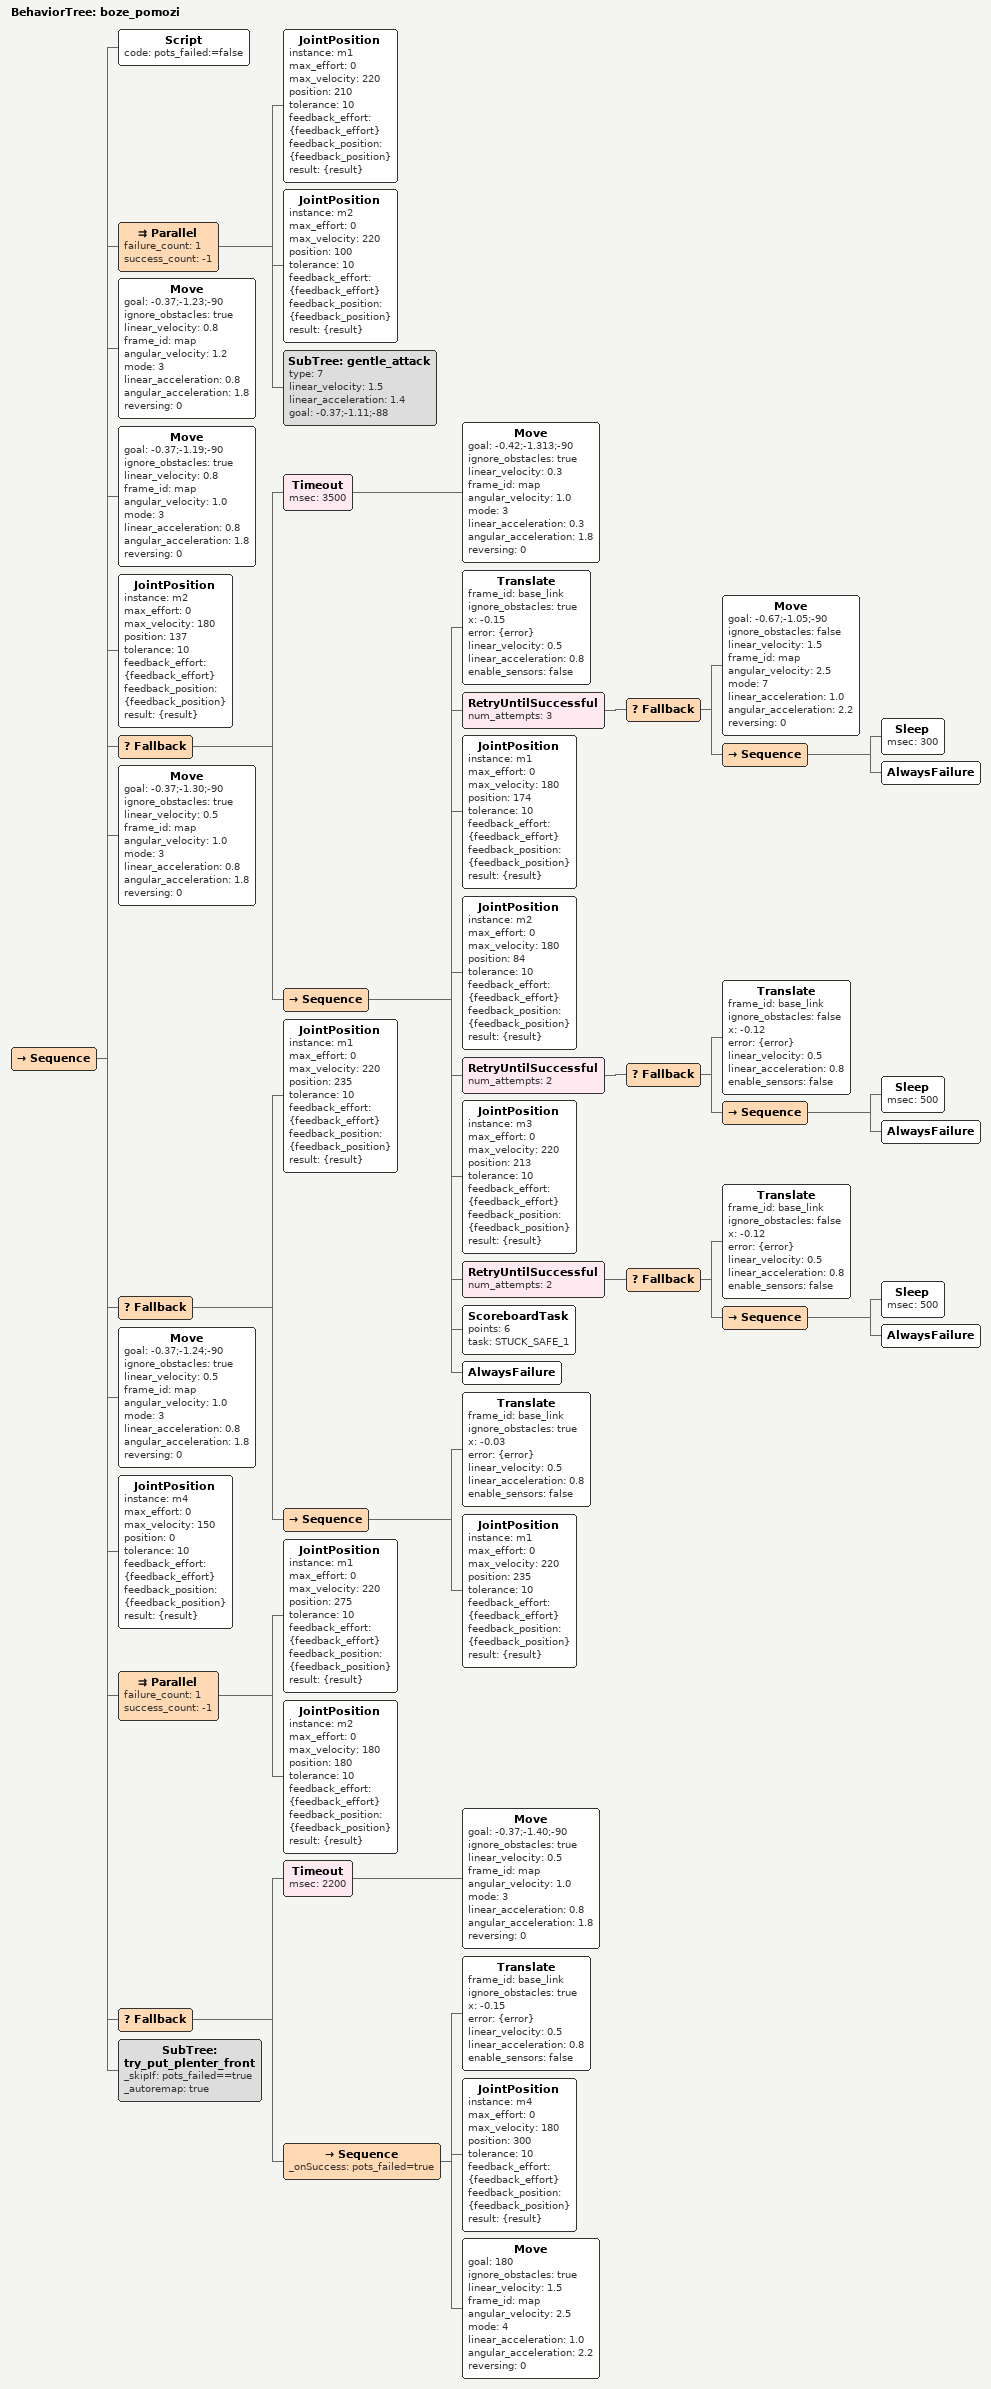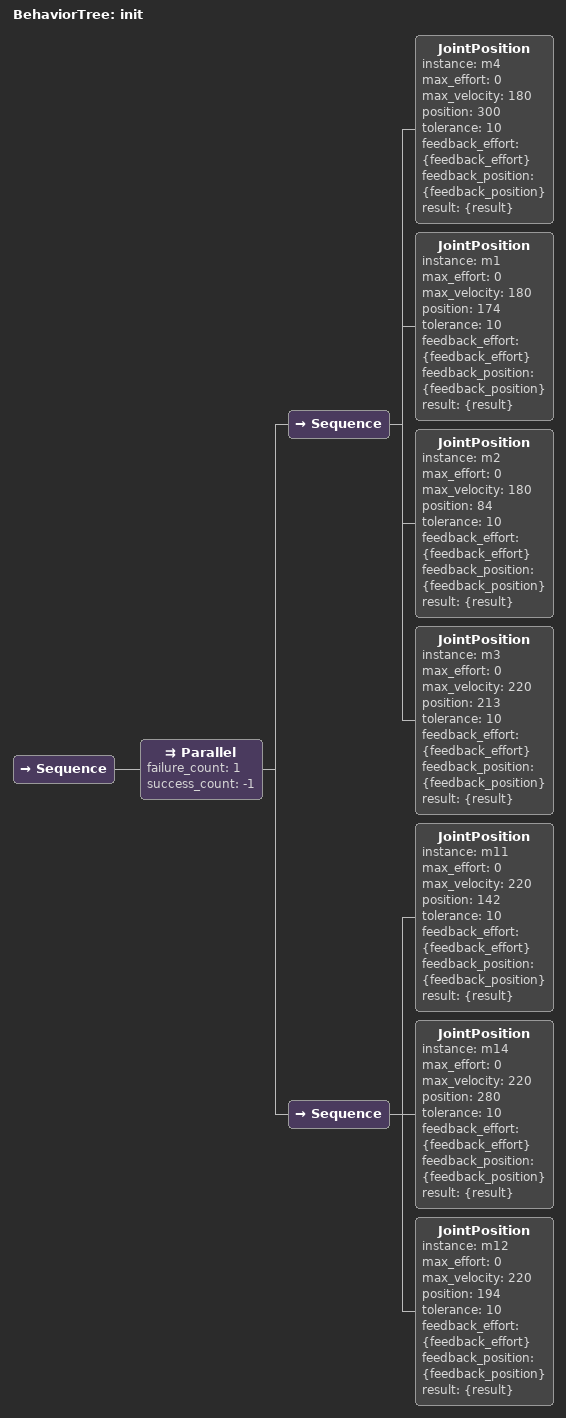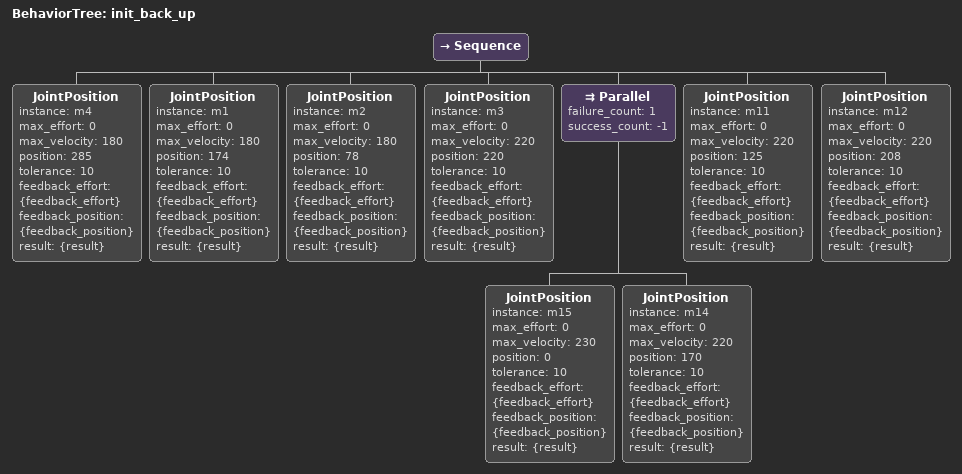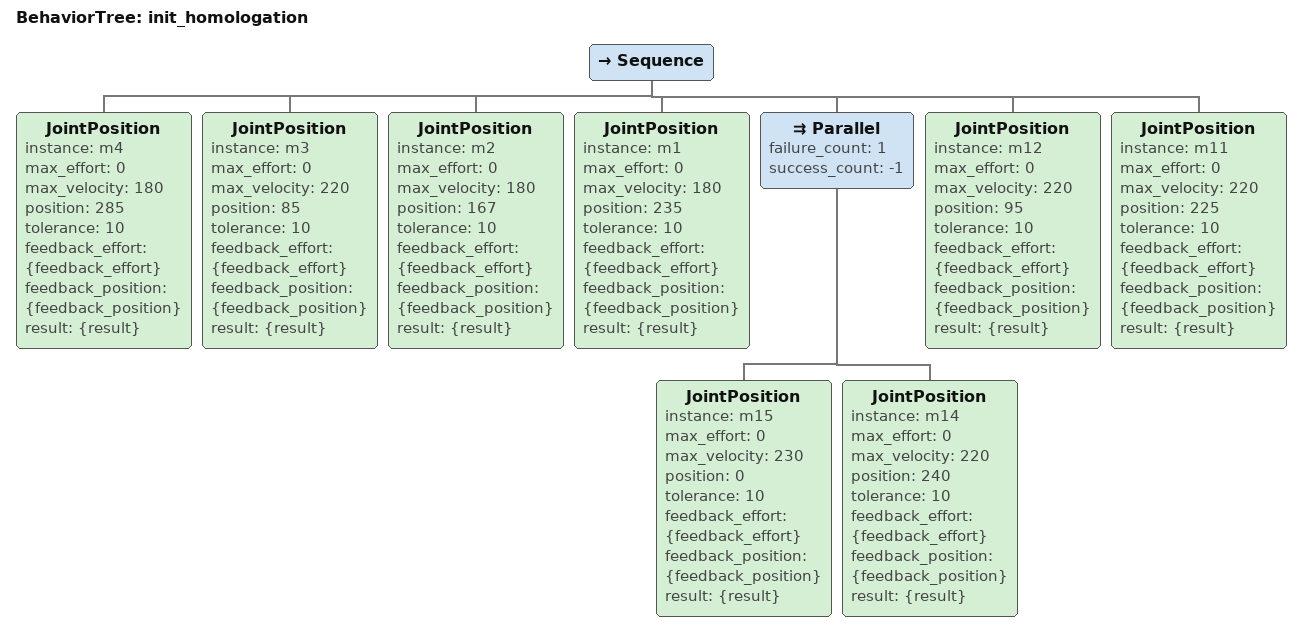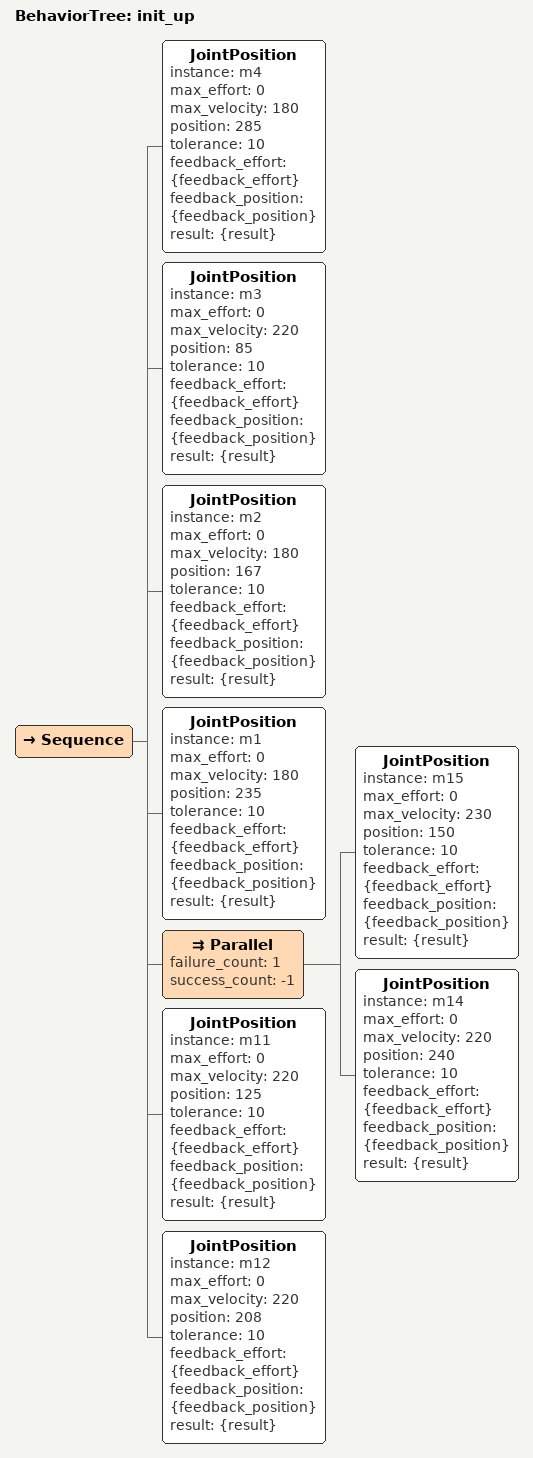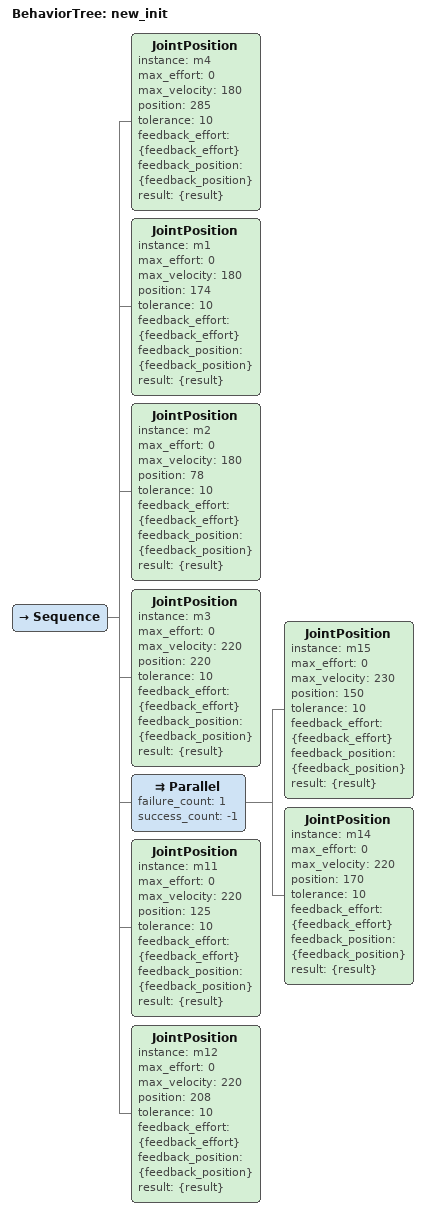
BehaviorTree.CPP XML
<?xml version="1.0" encoding="UTF-8"?>
<root BTCPP_format="4">
  <BehaviorTree ID="boze_pomozi">
    <Sequence>
      <Script code="pots_failed:=false"/>
      <Parallel failure_count="1"
                success_count="-1">
        <JointPosition instance="m1"
                       max_effort="0"
                       max_velocity="220"
                       position="210"
                       tolerance="10"
                       feedback_effort="{feedback_effort}"
                       feedback_position="{feedback_position}"
                       result="{result}"/>
        <JointPosition instance="m2"
                       max_effort="0"
                       max_velocity="220"
                       position="100"
                       tolerance="10"
                       feedback_effort="{feedback_effort}"
                       feedback_position="{feedback_position}"
                       result="{result}"/>
        <SubTree ID="gentle_attack"
                 type="7"
                 linear_velocity="1.5"
                 linear_acceleration="1.4"
                 goal="-0.37;-1.11;-88"/>
      </Parallel>
      <Move goal="-0.37;-1.23;-90"
            ignore_obstacles="true"
            linear_velocity="0.8"
            frame_id="map"
            angular_velocity="1.2"
            mode="3"
            linear_acceleration="0.8"
            angular_acceleration="1.8"
            reversing="0"/>
      <Move goal="-0.37;-1.19;-90"
            ignore_obstacles="true"
            linear_velocity="0.8"
            frame_id="map"
            angular_velocity="1.0"
            mode="3"
            linear_acceleration="0.8"
            angular_acceleration="1.8"
            reversing="0"/>
      <JointPosition instance="m2"
                     max_effort="0"
                     max_velocity="180"
                     position="137"
                     tolerance="10"
                     feedback_effort="{feedback_effort}"
                     feedback_position="{feedback_position}"
                     result="{result}"/>
      <Fallback>
        <Timeout msec="3500">
          <Move goal="-0.42;-1.313;-90"
                ignore_obstacles="true"
                linear_velocity="0.3"
                frame_id="map"
                angular_velocity="1.0"
                mode="3"
                linear_acceleration="0.3"
                angular_acceleration="1.8"
                reversing="0"/>
        </Timeout>
        <Sequence>
          <Translate frame_id="base_link"
                     ignore_obstacles="true"
                     x="-0.15"
                     error="{error}"
                     linear_velocity="0.5"
                     linear_acceleration="0.8"
                     enable_sensors="false"/>
          <RetryUntilSuccessful num_attempts="3">
            <Fallback>
              <Move goal="-0.67;-1.05;-90"
                    ignore_obstacles="false"
                    linear_velocity="1.5"
                    frame_id="map"
                    angular_velocity="2.5"
                    mode="7"
                    linear_acceleration="1.0"
                    angular_acceleration="2.2"
                    reversing="0"/>
              <Sequence>
                <Sleep msec="300"/>
                <AlwaysFailure/>
              </Sequence>
            </Fallback>
          </RetryUntilSuccessful>
          <JointPosition instance="m1"
                         max_effort="0"
                         max_velocity="180"
                         position="174"
                         tolerance="10"
                         feedback_effort="{feedback_effort}"
                         feedback_position="{feedback_position}"
                         result="{result}"/>
          <JointPosition instance="m2"
                         max_effort="0"
                         max_velocity="180"
                         position="84"
                         tolerance="10"
                         feedback_effort="{feedback_effort}"
                         feedback_position="{feedback_position}"
                         result="{result}"/>
          <RetryUntilSuccessful num_attempts="2">
            <Fallback>
              <Translate frame_id="base_link"
                         ignore_obstacles="false"
                         x="-0.12"
                         error="{error}"
                         linear_velocity="0.5"
                         linear_acceleration="0.8"
                         enable_sensors="false"/>
              <Sequence>
                <Sleep msec="500"/>
                <AlwaysFailure/>
              </Sequence>
            </Fallback>
          </RetryUntilSuccessful>
          <JointPosition instance="m3"
                         max_effort="0"
                         max_velocity="220"
                         position="213"
                         tolerance="10"
                         feedback_effort="{feedback_effort}"
                         feedback_position="{feedback_position}"
                         result="{result}"/>
          <RetryUntilSuccessful num_attempts="2">
            <Fallback>
              <Translate frame_id="base_link"
                         ignore_obstacles="false"
                         x="-0.12"
                         error="{error}"
                         linear_velocity="0.5"
                         linear_acceleration="0.8"
                         enable_sensors="false"/>
              <Sequence>
                <Sleep msec="500"/>
                <AlwaysFailure/>
              </Sequence>
            </Fallback>
          </RetryUntilSuccessful>
          <ScoreboardTask points="6"
                          task="STUCK_SAFE_1"/>
          <AlwaysFailure/>
        </Sequence>
      </Fallback>
      <Move goal="-0.37;-1.30;-90"
            ignore_obstacles="true"
            linear_velocity="0.5"
            frame_id="map"
            angular_velocity="1.0"
            mode="3"
            linear_acceleration="0.8"
            angular_acceleration="1.8"
            reversing="0"/>
      <Fallback>
        <JointPosition instance="m1"
                       max_effort="0"
                       max_velocity="220"
                       position="235"
                       tolerance="10"
                       feedback_effort="{feedback_effort}"
                       feedback_position="{feedback_position}"
                       result="{result}"/>
        <Sequence>
          <Translate frame_id="base_link"
                     ignore_obstacles="true"
                     x="-0.03"
                     error="{error}"
                     linear_velocity="0.5"
                     linear_acceleration="0.8"
                     enable_sensors="false"/>
          <JointPosition instance="m1"
                         max_effort="0"
                         max_velocity="220"
                         position="235"
                         tolerance="10"
                         feedback_effort="{feedback_effort}"
                         feedback_position="{feedback_position}"
                         result="{result}"/>
        </Sequence>
      </Fallback>
      <Move goal="-0.37;-1.24;-90"
            ignore_obstacles="true"
            linear_velocity="0.5"
            frame_id="map"
            angular_velocity="1.0"
            mode="3"
            linear_acceleration="0.8"
            angular_acceleration="1.8"
            reversing="0"/>
      <JointPosition instance="m4"
                     max_effort="0"
                     max_velocity="150"
                     position="0"
                     tolerance="10"
                     feedback_effort="{feedback_effort}"
                     feedback_position="{feedback_position}"
                     result="{result}"/>
      <Parallel failure_count="1"
                success_count="-1">
        <JointPosition instance="m1"
                       max_effort="0"
                       max_velocity="220"
                       position="275"
                       tolerance="10"
                       feedback_effort="{feedback_effort}"
                       feedback_position="{feedback_position}"
                       result="{result}"/>
        <JointPosition instance="m2"
                       max_effort="0"
                       max_velocity="180"
                       position="180"
                       tolerance="10"
                       feedback_effort="{feedback_effort}"
                       feedback_position="{feedback_position}"
                       result="{result}"/>
      </Parallel>
      <Fallback>
        <Timeout msec="2200">
          <Move goal="-0.37;-1.40;-90"
                ignore_obstacles="true"
                linear_velocity="0.5"
                frame_id="map"
                angular_velocity="1.0"
                mode="3"
                linear_acceleration="0.8"
                angular_acceleration="1.8"
                reversing="0"/>
        </Timeout>
        <Sequence _onSuccess="pots_failed=true">
          <Translate frame_id="base_link"
                     ignore_obstacles="true"
                     x="-0.15"
                     error="{error}"
                     linear_velocity="0.5"
                     linear_acceleration="0.8"
                     enable_sensors="false"/>
          <JointPosition instance="m4"
                         max_effort="0"
                         max_velocity="180"
                         position="300"
                         tolerance="10"
                         feedback_effort="{feedback_effort}"
                         feedback_position="{feedback_position}"
                         result="{result}"/>
          <Move goal="180"
                ignore_obstacles="true"
                linear_velocity="1.5"
                frame_id="map"
                angular_velocity="2.5"
                mode="4"
                linear_acceleration="1.0"
                angular_acceleration="2.2"
                reversing="0"/>
        </Sequence>
      </Fallback>
      <SubTree ID="try_put_plenter_front"
               _skipIf="pots_failed==true"
               _autoremap="true"/>
    </Sequence>
  </BehaviorTree>

  <BehaviorTree ID="init">
    <Sequence>
      <Parallel failure_count="1"
                success_count="-1">
        <Sequence>
          <JointPosition instance="m4"
                         max_effort="0"
                         max_velocity="180"
                         position="300"
                         tolerance="10"
                         feedback_effort="{feedback_effort}"
                         feedback_position="{feedback_position}"
                         result="{result}"/>
          <JointPosition instance="m1"
                         max_effort="0"
                         max_velocity="180"
                         position="174"
                         tolerance="10"
                         feedback_effort="{feedback_effort}"
                         feedback_position="{feedback_position}"
                         result="{result}"/>
          <JointPosition instance="m2"
                         max_effort="0"
                         max_velocity="180"
                         position="84"
                         tolerance="10"
                         feedback_effort="{feedback_effort}"
                         feedback_position="{feedback_position}"
                         result="{result}"/>
          <JointPosition instance="m3"
                         max_effort="0"
                         max_velocity="220"
                         position="213"
                         tolerance="10"
                         feedback_effort="{feedback_effort}"
                         feedback_position="{feedback_position}"
                         result="{result}"/>
        </Sequence>
        <Sequence>
          <JointPosition instance="m11"
                         max_effort="0"
                         max_velocity="220"
                         position="142"
                         tolerance="10"
                         feedback_effort="{feedback_effort}"
                         feedback_position="{feedback_position}"
                         result="{result}"/>
          <JointPosition instance="m14"
                         max_effort="0"
                         max_velocity="220"
                         position="280"
                         tolerance="10"
                         feedback_effort="{feedback_effort}"
                         feedback_position="{feedback_position}"
                         result="{result}"/>
          <JointPosition instance="m12"
                         max_effort="0"
                         max_velocity="220"
                         position="194"
                         tolerance="10"
                         feedback_effort="{feedback_effort}"
                         feedback_position="{feedback_position}"
                         result="{result}"/>
        </Sequence>
      </Parallel>
    </Sequence>
  </BehaviorTree>

  <BehaviorTree ID="init_back_up">
    <Sequence>
      <JointPosition instance="m4"
                     max_effort="0"
                     max_velocity="180"
                     position="285"
                     tolerance="10"
                     feedback_effort="{feedback_effort}"
                     feedback_position="{feedback_position}"
                     result="{result}"/>
      <JointPosition instance="m1"
                     max_effort="0"
                     max_velocity="180"
                     position="174"
                     tolerance="10"
                     feedback_effort="{feedback_effort}"
                     feedback_position="{feedback_position}"
                     result="{result}"/>
      <JointPosition instance="m2"
                     max_effort="0"
                     max_velocity="180"
                     position="78"
                     tolerance="10"
                     feedback_effort="{feedback_effort}"
                     feedback_position="{feedback_position}"
                     result="{result}"/>
      <JointPosition instance="m3"
                     max_effort="0"
                     max_velocity="220"
                     position="220"
                     tolerance="10"
                     feedback_effort="{feedback_effort}"
                     feedback_position="{feedback_position}"
                     result="{result}"/>
      <Parallel failure_count="1"
                success_count="-1">
        <JointPosition instance="m15"
                       max_effort="0"
                       max_velocity="230"
                       position="0"
                       tolerance="10"
                       feedback_effort="{feedback_effort}"
                       feedback_position="{feedback_position}"
                       result="{result}"/>
        <JointPosition instance="m14"
                       max_effort="0"
                       max_velocity="220"
                       position="170"
                       tolerance="10"
                       feedback_effort="{feedback_effort}"
                       feedback_position="{feedback_position}"
                       result="{result}"/>
      </Parallel>
      <JointPosition instance="m11"
                     max_effort="0"
                     max_velocity="220"
                     position="125"
                     tolerance="10"
                     feedback_effort="{feedback_effort}"
                     feedback_position="{feedback_position}"
                     result="{result}"/>
      <JointPosition instance="m12"
                     max_effort="0"
                     max_velocity="220"
                     position="208"
                     tolerance="10"
                     feedback_effort="{feedback_effort}"
                     feedback_position="{feedback_position}"
                     result="{result}"/>
    </Sequence>
  </BehaviorTree>

  <BehaviorTree ID="init_homologation">
    <Sequence>
      <JointPosition instance="m4"
                     max_effort="0"
                     max_velocity="180"
                     position="285"
                     tolerance="10"
                     feedback_effort="{feedback_effort}"
                     feedback_position="{feedback_position}"
                     result="{result}"/>
      <JointPosition instance="m3"
                     max_effort="0"
                     max_velocity="220"
                     position="85"
                     tolerance="10"
                     feedback_effort="{feedback_effort}"
                     feedback_position="{feedback_position}"
                     result="{result}"/>
      <JointPosition instance="m2"
                     max_effort="0"
                     max_velocity="180"
                     position="167"
                     tolerance="10"
                     feedback_effort="{feedback_effort}"
                     feedback_position="{feedback_position}"
                     result="{result}"/>
      <JointPosition instance="m1"
                     max_effort="0"
                     max_velocity="180"
                     position="235"
                     tolerance="10"
                     feedback_effort="{feedback_effort}"
                     feedback_position="{feedback_position}"
                     result="{result}"/>
      <Parallel failure_count="1"
                success_count="-1">
        <JointPosition instance="m15"
                       max_effort="0"
                       max_velocity="230"
                       position="0"
                       tolerance="10"
                       feedback_effort="{feedback_effort}"
                       feedback_position="{feedback_position}"
                       result="{result}"/>
        <JointPosition instance="m14"
                       max_effort="0"
                       max_velocity="220"
                       position="240"
                       tolerance="10"
                       feedback_effort="{feedback_effort}"
                       feedback_position="{feedback_position}"
                       result="{result}"/>
      </Parallel>
      <JointPosition instance="m12"
                     max_effort="0"
                     max_velocity="220"
                     position="95"
                     tolerance="10"
                     feedback_effort="{feedback_effort}"
                     feedback_position="{feedback_position}"
                     result="{result}"/>
      <JointPosition instance="m11"
                     max_effort="0"
                     max_velocity="220"
                     position="225"
                     tolerance="10"
                     feedback_effort="{feedback_effort}"
                     feedback_position="{feedback_position}"
                     result="{result}"/>
    </Sequence>
  </BehaviorTree>

  <BehaviorTree ID="init_up">
    <Sequence>
      <JointPosition instance="m4"
                     max_effort="0"
                     max_velocity="180"
                     position="285"
                     tolerance="10"
                     feedback_effort="{feedback_effort}"
                     feedback_position="{feedback_position}"
                     result="{result}"/>
      <JointPosition instance="m3"
                     max_effort="0"
                     max_velocity="220"
                     position="85"
                     tolerance="10"
                     feedback_effort="{feedback_effort}"
                     feedback_position="{feedback_position}"
                     result="{result}"/>
      <JointPosition instance="m2"
                     max_effort="0"
                     max_velocity="180"
                     position="167"
                     tolerance="10"
                     feedback_effort="{feedback_effort}"
                     feedback_position="{feedback_position}"
                     result="{result}"/>
      <JointPosition instance="m1"
                     max_effort="0"
                     max_velocity="180"
                     position="235"
                     tolerance="10"
                     feedback_effort="{feedback_effort}"
                     feedback_position="{feedback_position}"
                     result="{result}"/>
      <Parallel failure_count="1"
                success_count="-1">
        <JointPosition instance="m15"
                       max_effort="0"
                       max_velocity="230"
                       position="150"
                       tolerance="10"
                       feedback_effort="{feedback_effort}"
                       feedback_position="{feedback_position}"
                       result="{result}"/>
        <JointPosition instance="m14"
                       max_effort="0"
                       max_velocity="220"
                       position="240"
                       tolerance="10"
                       feedback_effort="{feedback_effort}"
                       feedback_position="{feedback_position}"
                       result="{result}"/>
      </Parallel>
      <JointPosition instance="m11"
                     max_effort="0"
                     max_velocity="220"
                     position="125"
                     tolerance="10"
                     feedback_effort="{feedback_effort}"
                     feedback_position="{feedback_position}"
                     result="{result}"/>
      <JointPosition instance="m12"
                     max_effort="0"
                     max_velocity="220"
                     position="208"
                     tolerance="10"
                     feedback_effort="{feedback_effort}"
                     feedback_position="{feedback_position}"
                     result="{result}"/>
    </Sequence>
  </BehaviorTree>

  <BehaviorTree ID="new_init">
    <Sequence>
      <JointPosition instance="m4"
                     max_effort="0"
                     max_velocity="180"
                     position="285"
                     tolerance="10"
                     feedback_effort="{feedback_effort}"
                     feedback_position="{feedback_position}"
                     result="{result}"/>
      <JointPosition instance="m1"
                     max_effort="0"
                     max_velocity="180"
                     position="174"
                     tolerance="10"
                     feedback_effort="{feedback_effort}"
                     feedback_position="{feedback_position}"
                     result="{result}"/>
      <JointPosition instance="m2"
                     max_effort="0"
                     max_velocity="180"
                     position="78"
                     tolerance="10"
                     feedback_effort="{feedback_effort}"
                     feedback_position="{feedback_position}"
                     result="{result}"/>
      <JointPosition instance="m3"
                     max_effort="0"
                     max_velocity="220"
                     position="220"
                     tolerance="10"
                     feedback_effort="{feedback_effort}"
                     feedback_position="{feedback_position}"
                     result="{result}"/>
      <Parallel failure_count="1"
                success_count="-1">
        <JointPosition instance="m15"
                       max_effort="0"
                       max_velocity="230"
                       position="150"
                       tolerance="10"
                       feedback_effort="{feedback_effort}"
                       feedback_position="{feedback_position}"
                       result="{result}"/>
        <JointPosition instance="m14"
                       max_effort="0"
                       max_velocity="220"
                       position="170"
                       tolerance="10"
                       feedback_effort="{feedback_effort}"
                       feedback_position="{feedback_position}"
                       result="{result}"/>
      </Parallel>
      <JointPosition instance="m11"
                     max_effort="0"
                     max_velocity="220"
                     position="125"
                     tolerance="10"
                     feedback_effort="{feedback_effort}"
                     feedback_position="{feedback_position}"
                     result="{result}"/>
      <JointPosition instance="m12"
                     max_effort="0"
                     max_velocity="220"
                     position="208"
                     tolerance="10"
                     feedback_effort="{feedback_effort}"
                     feedback_position="{feedback_position}"
                     result="{result}"/>
    </Sequence>
  </BehaviorTree>

</root>
